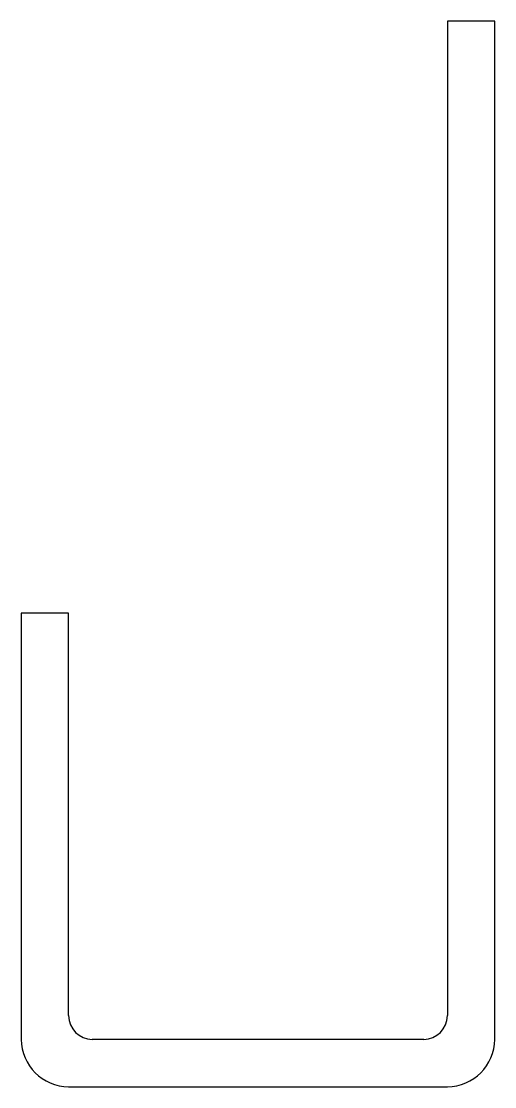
# Model space of a CAD drawing. Extents: x 1583.1 to 1603.1, y 210.9 to 255.9.
import ezdxf

# ---------------------------------------------------------------- set-up
doc = ezdxf.new("R2010")
doc.units = 0
doc.header["$LTSCALE"] = 15
doc.layers.get('0').update_dxf_attribs({"linetype": 'CONTINUOUS'})

msp = doc.modelspace()

# ---------------------------------------------------------------- linework, layer by layer
for p, q in [((1601.065, 255.873), (1601.065, 213.873)), ((1603.065, 255.873), (1601.065, 255.873)), ((1603.065, 212.873), (1603.065, 255.873)), ((1583.065, 230.873), (1583.065, 212.873)), ((1585.065, 230.873), (1583.065, 230.873)), ((1585.065, 213.873), (1585.065, 230.873)), ((1600.065, 212.873), (1586.065, 212.873)), ((1585.065, 210.873), (1601.065, 210.873))]:
    msp.add_line(p, q)
for centre, radius, start, end in [((1586.065, 213.873), 1, 180, 270), ((1600.065, 213.873), 1, 270, 0), ((1585.065, 212.873), 2, 180, 270), ((1601.065, 212.873), 2, 270, 360)]:
    msp.add_arc(centre, radius, start, end)

doc.saveas('drawing.dxf')
